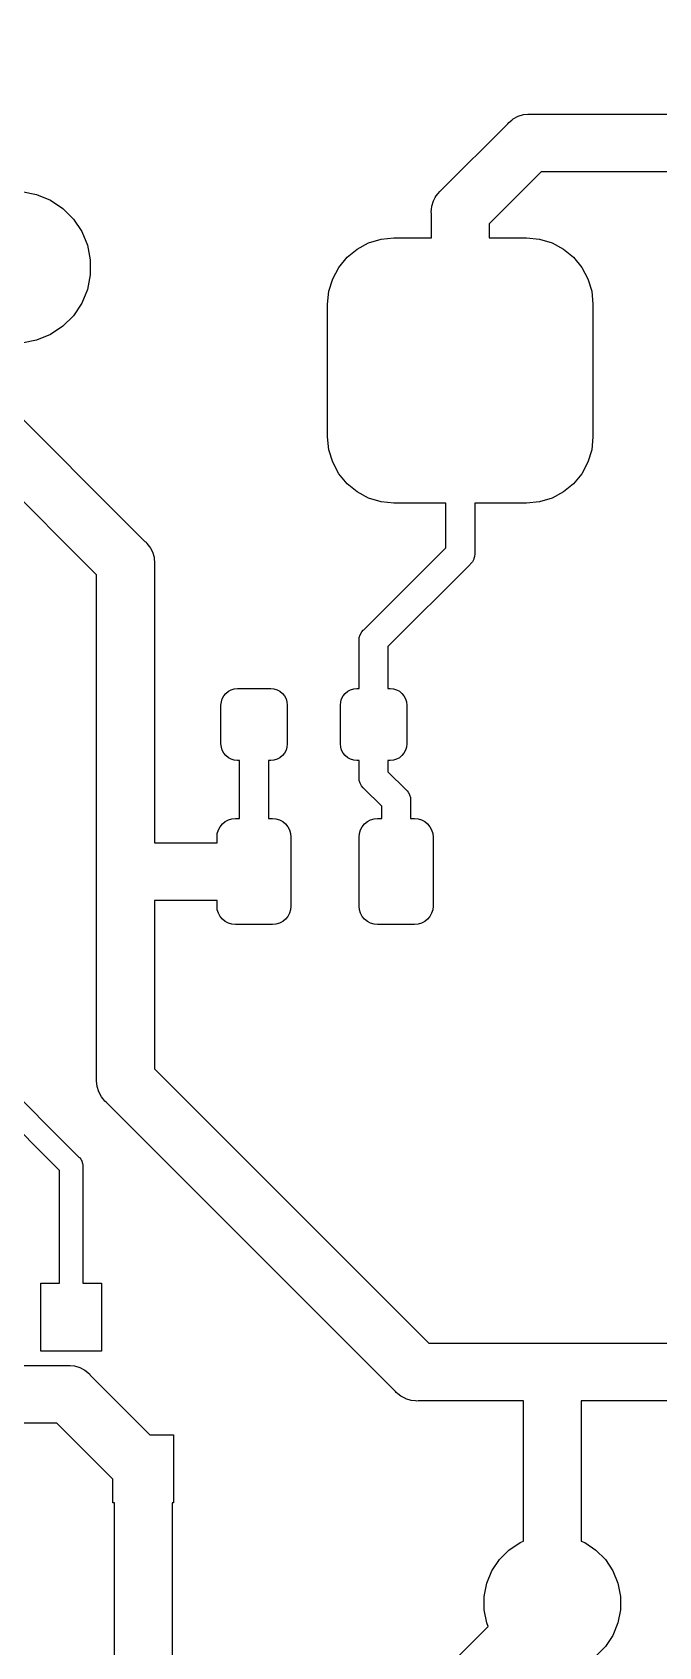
# Model space of a CAD drawing. Extents: x -66 to 211, y -177 to 13.
# Drawn here: x 120.66 to 128.92, y -20.55 to 0.75 of the extents above; entities that cross this region are included whole.
import ezdxf

# ---------------------------------------------------------------- set-up
doc = ezdxf.new("R2010")
doc.units = 0
doc.layers.add('BLACK', color=7, linetype='CONTINUOUS')

msp = doc.modelspace()

# ---------------------------------------------------------------- linework, layer by layer
at = {"layer": 'BLACK', "linetype": 'CONTINUOUS'}
for p, q in [((115.431, 0.74639), (122.148, -5.97084)), ((121.511, -6.41129), (114.991, 0.10922)), ((126.946, -0.44505), (126.986, -0.41208)), ((126.986, -0.41208), (127.004, -0.39744)), ((127.004, -0.39744), (127.07, -0.36206)), ((127.07, -0.36206), (127.142, -0.34027)), ((127.142, -0.34027), (127.198, -0.33476)), ((127.198, -0.33476), (127.216, -0.33292)), ((127.198, -0.33476), (127.198, -0.33476)), ((127.216, -0.33292), (127.235, -0.33476)), ((127.235, -0.33476), (129.258, -0.33476)), ((126.052, -1.34141), (126.934, -0.45959)), ((126.934, -0.45959), (126.946, -0.44505)), ((127.374, -1.09676), (126.689, -1.78187)), ((129.258, -1.09676), (127.374, -1.09676)), ((120.526, -1.3552), (120.719, -1.39363)), ((120.719, -1.39363), (120.901, -1.46901)), ((120.901, -1.46901), (121.065, -1.57845)), ((125.933, -1.54937), (125.954, -1.47755)), ((125.954, -1.47755), (125.977, -1.43532)), ((125.977, -1.43532), (125.99, -1.41136)), ((125.99, -1.41136), (126.015, -1.38012)), ((126.015, -1.38012), (126.037, -1.35335)), ((126.037, -1.35335), (126.052, -1.34141)), ((121.065, -1.57845), (121.204, -1.71774)), ((125.925, -1.62406), (125.928, -1.59253)), ((125.927, -1.64277), (125.925, -1.62406)), ((125.927, -1.96576), (125.927, -1.64277)), ((125.928, -1.59253), (125.933, -1.54937)), ((121.204, -1.71774), (121.314, -1.88152)), ((121.314, -1.88152), (121.389, -2.06351)), ((126.689, -1.78187), (126.689, -1.96576)), ((121.389, -2.06351), (121.427, -2.25671)), ((124.814, -2.22204), (124.947, -2.11322)), ((124.947, -2.11322), (125.098, -2.03236)), ((125.098, -2.03236), (125.262, -1.98257)), ((125.262, -1.98257), (125.433, -1.96576)), ((125.433, -1.96576), (125.927, -1.96576)), ((126.689, -1.96576), (127.183, -1.96576)), ((127.183, -1.96576), (127.354, -1.98257)), ((127.354, -1.98257), (127.518, -2.03236)), ((127.518, -2.03236), (127.669, -2.11322)), ((127.669, -2.11322), (127.802, -2.22204)), ((121.427, -2.25671), (121.427, -2.45369)), ((124.706, -2.35464), (124.814, -2.22204)), ((127.802, -2.22204), (127.911, -2.35464)), ((121.427, -2.45369), (121.389, -2.64689)), ((124.575, -2.67006), (124.625, -2.50591)), ((124.625, -2.50591), (124.706, -2.35464)), ((127.911, -2.35464), (127.992, -2.50591)), ((127.992, -2.50591), (128.041, -2.67006)), ((121.389, -2.64689), (121.314, -2.82888)), ((124.558, -2.84076), (124.575, -2.67006)), ((128.041, -2.67006), (128.058, -2.84076)), ((121.314, -2.82888), (121.204, -2.99266)), ((124.558, -4.59076), (124.558, -2.84076)), ((128.058, -2.84076), (128.058, -4.59076)), ((121.065, -3.13195), (120.901, -3.24139)), ((121.204, -2.99266), (121.065, -3.13195)), ((120.719, -3.31677), (120.526, -3.3552)), ((120.901, -3.24139), (120.719, -3.31677)), ((124.575, -4.76146), (124.558, -4.59076)), ((128.058, -4.59076), (128.041, -4.76146)), ((124.625, -4.92561), (124.575, -4.76146)), ((128.041, -4.76146), (127.992, -4.92561)), ((124.706, -5.07688), (124.625, -4.92561)), ((124.814, -5.20948), (124.706, -5.07688)), ((127.911, -5.07688), (127.802, -5.20948)), ((127.992, -4.92561), (127.911, -5.07688)), ((124.947, -5.3183), (124.814, -5.20948)), ((125.098, -5.39915), (124.947, -5.3183)), ((127.669, -5.3183), (127.518, -5.39915)), ((127.802, -5.20948), (127.669, -5.3183)), ((125.262, -5.44895), (125.098, -5.39915)), ((125.433, -5.46576), (125.262, -5.44895)), ((126.118, -5.46576), (125.433, -5.46576)), ((126.118, -6.05365), (126.118, -5.46576)), ((127.183, -5.46576), (126.499, -5.46576)), ((126.499, -5.46576), (126.499, -6.12321)), ((127.354, -5.44895), (127.183, -5.46576)), ((127.518, -5.39915), (127.354, -5.44895)), ((122.148, -5.97084), (122.163, -5.98277)), ((122.163, -5.98277), (122.175, -5.9973)), ((122.175, -5.9973), (122.21, -6.04078)), ((122.21, -6.04078), (122.22, -6.05931)), ((122.22, -6.05931), (122.246, -6.10697)), ((122.246, -6.10697), (122.268, -6.17879)), ((125.036, -7.13553), (126.118, -6.05365)), ((126.496, -6.1699), (126.487, -6.19814)), ((126.5, -6.13256), (126.496, -6.1699)), ((126.499, -6.12321), (126.5, -6.13256)), ((122.268, -6.17879), (122.269, -6.19425)), ((122.269, -6.19425), (122.275, -6.25348)), ((122.275, -6.25348), (122.273, -6.27219)), ((122.273, -6.27219), (122.273, -9.94595)), ((126.436, -6.27387), (125.354, -7.35575)), ((126.443, -6.26791), (126.436, -6.27387)), ((126.467, -6.23891), (126.443, -6.26791)), ((126.485, -6.20581), (126.467, -6.23891)), ((126.487, -6.19814), (126.485, -6.20581)), ((121.511, -10.3115), (121.511, -6.41129)), ((124.972, -7.27685), (124.976, -7.2395)), ((124.976, -7.2395), (124.987, -7.20359)), ((124.987, -7.20359), (125.005, -7.1705)), ((125.005, -7.1705), (125.011, -7.16256)), ((125.011, -7.16256), (125.028, -7.14149)), ((125.028, -7.14149), (125.036, -7.13553)), ((124.973, -7.2862), (124.972, -7.27685)), ((124.973, -7.91139), (124.973, -7.2862)), ((125.354, -7.35575), (125.354, -7.91139)), ((123.151, -8.13014), (123.156, -8.08746)), ((123.156, -8.08746), (123.168, -8.04643)), ((123.168, -8.04643), (123.188, -8.00861)), ((123.188, -8.00861), (123.215, -7.97546)), ((123.215, -7.97546), (123.249, -7.94826)), ((123.249, -7.94826), (123.286, -7.92804)), ((123.286, -7.92804), (123.327, -7.91559)), ((123.327, -7.91559), (123.37, -7.91139)), ((123.37, -7.91139), (123.808, -7.91139)), ((123.808, -7.91139), (123.85, -7.91559)), ((123.85, -7.91559), (123.891, -7.92804)), ((123.891, -7.92804), (123.929, -7.94826)), ((123.929, -7.94826), (123.962, -7.97546)), ((123.962, -7.97546), (123.989, -8.00861)), ((123.989, -8.00861), (124.01, -8.04643)), ((124.01, -8.04643), (124.022, -8.08746)), ((124.022, -8.08746), (124.026, -8.13014)), ((124.726, -8.13014), (124.731, -8.08746)), ((124.731, -8.08746), (124.743, -8.04643)), ((124.743, -8.04643), (124.763, -8.00861)), ((124.763, -8.00861), (124.79, -7.97546)), ((124.79, -7.97546), (124.824, -7.94826)), ((124.824, -7.94826), (124.861, -7.92804)), ((124.861, -7.92804), (124.902, -7.91559)), ((124.902, -7.91559), (124.945, -7.91139)), ((124.945, -7.91139), (124.973, -7.91139)), ((125.354, -7.91139), (125.383, -7.91139)), ((125.383, -7.91139), (125.425, -7.91559)), ((125.425, -7.91559), (125.466, -7.92804)), ((125.466, -7.92804), (125.504, -7.94826)), ((125.504, -7.94826), (125.537, -7.97546)), ((125.537, -7.97546), (125.564, -8.00861)), ((125.564, -8.00861), (125.585, -8.04643)), ((125.585, -8.04643), (125.597, -8.08746)), ((125.597, -8.08746), (125.601, -8.13014)), ((123.151, -8.64264), (123.151, -8.13014)), ((124.026, -8.13014), (124.026, -8.64264)), ((124.726, -8.64264), (124.726, -8.13014)), ((125.601, -8.13014), (125.601, -8.64264)), ((123.156, -8.68532), (123.151, -8.64264)), ((123.168, -8.72635), (123.156, -8.68532)), ((123.188, -8.76417), (123.168, -8.72635)), ((124.01, -8.72635), (123.989, -8.76417)), ((124.022, -8.68532), (124.01, -8.72635)), ((124.026, -8.64264), (124.022, -8.68532)), ((124.731, -8.68532), (124.726, -8.64264)), ((124.743, -8.72635), (124.731, -8.68532)), ((124.763, -8.76417), (124.743, -8.72635)), ((125.585, -8.72635), (125.564, -8.76417)), ((125.597, -8.68532), (125.585, -8.72635)), ((125.601, -8.64264), (125.597, -8.68532)), ((123.215, -8.79732), (123.188, -8.76417)), ((123.249, -8.82452), (123.215, -8.79732)), ((123.286, -8.84474), (123.249, -8.82452)), ((123.327, -8.85719), (123.286, -8.84474)), ((123.37, -8.86139), (123.327, -8.85719)), ((123.396, -8.86139), (123.37, -8.86139)), ((123.396, -9.62695), (123.396, -8.86139)), ((123.808, -8.86139), (123.777, -8.86139)), ((123.777, -8.86139), (123.777, -9.62695)), ((123.85, -8.85719), (123.808, -8.86139)), ((123.891, -8.84474), (123.85, -8.85719)), ((123.929, -8.82452), (123.891, -8.84474)), ((123.962, -8.79732), (123.929, -8.82452)), ((123.989, -8.76417), (123.962, -8.79732)), ((124.79, -8.79732), (124.763, -8.76417)), ((124.824, -8.82452), (124.79, -8.79732)), ((124.861, -8.84474), (124.824, -8.82452)), ((124.902, -8.85719), (124.861, -8.84474)), ((124.945, -8.86139), (124.902, -8.85719)), ((124.973, -8.86139), (124.945, -8.86139)), ((124.973, -9.07902), (124.973, -8.86139)), ((125.383, -8.86139), (125.354, -8.86139)), ((125.354, -8.86139), (125.354, -9.00947)), ((125.425, -8.85719), (125.383, -8.86139)), ((125.466, -8.84474), (125.425, -8.85719)), ((125.504, -8.82452), (125.466, -8.84474)), ((125.537, -8.79732), (125.504, -8.82452)), ((125.564, -8.76417), (125.537, -8.79732)), ((124.972, -9.08837), (124.973, -9.07902)), ((124.976, -9.12572), (124.972, -9.08837)), ((124.987, -9.16163), (124.976, -9.12572)), ((125.354, -9.00947), (125.589, -9.24428)), ((125.005, -9.19472), (124.987, -9.16163)), ((124.987, -9.16163), (124.987, -9.16163)), ((125.028, -9.22373), (125.005, -9.19472)), ((125.036, -9.22969), (125.028, -9.22373)), ((125.271, -9.4645), (125.036, -9.22969)), ((125.589, -9.24428), (125.596, -9.25024)), ((125.596, -9.25024), (125.602, -9.2575)), ((125.602, -9.2575), (125.602, -9.2575)), ((125.602, -9.2575), (125.606, -9.26209)), ((125.606, -9.26209), (125.62, -9.27925)), ((125.62, -9.27925), (125.636, -9.30809)), ((125.636, -9.30809), (125.638, -9.31234)), ((125.638, -9.31234), (125.649, -9.34825)), ((125.649, -9.34825), (125.652, -9.38559)), ((125.271, -9.62695), (125.271, -9.4645)), ((125.652, -9.38559), (125.652, -9.39494)), ((125.652, -9.39494), (125.652, -9.62695)), ((123.103, -9.82315), (123.117, -9.77742)), ((123.117, -9.77742), (123.14, -9.73528)), ((123.14, -9.73528), (123.17, -9.69834)), ((123.17, -9.69834), (123.207, -9.66803)), ((123.207, -9.66803), (123.249, -9.6455)), ((123.249, -9.6455), (123.295, -9.63163)), ((123.295, -9.63163), (123.342, -9.62695)), ((123.342, -9.62695), (123.396, -9.62695)), ((123.777, -9.62695), (123.83, -9.62695)), ((123.83, -9.62695), (123.877, -9.63163)), ((123.877, -9.63163), (123.923, -9.6455)), ((123.923, -9.6455), (123.965, -9.66803)), ((123.965, -9.66803), (124.002, -9.69834)), ((124.002, -9.69834), (124.032, -9.73528)), ((124.032, -9.73528), (124.055, -9.77742)), ((124.055, -9.77742), (124.069, -9.82315)), ((124.978, -9.82315), (124.992, -9.77742)), ((124.992, -9.77742), (125.015, -9.73528)), ((125.015, -9.73528), (125.045, -9.69834)), ((125.045, -9.69834), (125.082, -9.66803)), ((125.082, -9.66803), (125.124, -9.6455)), ((125.124, -9.6455), (125.17, -9.63163)), ((125.17, -9.63163), (125.217, -9.62695)), ((125.217, -9.62695), (125.271, -9.62695)), ((125.652, -9.62695), (125.705, -9.62695)), ((125.705, -9.62695), (125.752, -9.63163)), ((125.752, -9.63163), (125.798, -9.6455)), ((125.798, -9.6455), (125.84, -9.66803)), ((125.84, -9.66803), (125.877, -9.69834)), ((125.877, -9.69834), (125.907, -9.73528)), ((125.907, -9.73528), (125.93, -9.77742)), ((125.93, -9.77742), (125.944, -9.82315)), ((122.273, -9.94595), (123.099, -9.94595)), ((123.099, -9.8707), (123.103, -9.82315)), ((123.099, -9.94595), (123.099, -9.8707)), ((124.069, -9.82315), (124.074, -9.8707)), ((124.074, -9.8707), (124.074, -10.7832)), ((124.974, -9.8707), (124.978, -9.82315)), ((124.974, -10.7832), (124.974, -9.8707)), ((125.944, -9.82315), (125.949, -9.8707)), ((125.949, -9.8707), (125.949, -10.7832)), ((121.509, -10.3302), (121.511, -10.3115)), ((121.511, -10.3489), (121.509, -10.3302)), ((121.511, -13.0674), (121.511, -10.3489)), ((123.099, -10.708), (122.273, -10.708)), ((122.273, -10.708), (122.273, -12.9283)), ((123.099, -10.7832), (123.099, -10.708)), ((123.103, -10.8308), (123.099, -10.7832)), ((123.117, -10.8765), (123.103, -10.8308)), ((124.069, -10.8308), (124.055, -10.8765)), ((124.074, -10.7832), (124.069, -10.8308)), ((124.978, -10.8308), (124.974, -10.7832)), ((124.992, -10.8765), (124.978, -10.8308)), ((125.944, -10.8308), (125.93, -10.8765)), ((125.949, -10.7832), (125.944, -10.8308)), ((123.14, -10.9186), (123.117, -10.8765)), ((123.17, -10.9556), (123.14, -10.9186)), ((123.207, -10.9859), (123.17, -10.9556)), ((123.249, -11.0084), (123.207, -10.9859)), ((123.295, -11.0223), (123.249, -11.0084)), ((123.342, -11.027), (123.295, -11.0223)), ((123.83, -11.027), (123.342, -11.027)), ((123.877, -11.0223), (123.83, -11.027)), ((123.923, -11.0084), (123.877, -11.0223)), ((123.965, -10.9859), (123.923, -11.0084)), ((124.002, -10.9556), (123.965, -10.9859)), ((124.032, -10.9186), (124.002, -10.9556)), ((124.055, -10.8765), (124.032, -10.9186)), ((125.015, -10.9186), (124.992, -10.8765)), ((125.045, -10.9556), (125.015, -10.9186)), ((125.082, -10.9859), (125.045, -10.9556)), ((125.124, -11.0084), (125.082, -10.9859)), ((125.17, -11.0223), (125.124, -11.0084)), ((125.217, -11.027), (125.17, -11.0223)), ((125.705, -11.027), (125.217, -11.027)), ((125.752, -11.0223), (125.705, -11.027)), ((125.798, -11.0084), (125.752, -11.0223)), ((125.84, -10.9859), (125.798, -11.0084)), ((125.877, -10.9556), (125.84, -10.9859)), ((125.907, -10.9186), (125.877, -10.9556)), ((125.93, -10.8765), (125.907, -10.9186)), ((119.633, -12.4479), (121.278, -14.0933)), ((121.023, -14.2694), (119.384, -12.6296)), ((122.273, -12.9283), (125.893, -16.5481)), ((121.509, -13.0861), (121.511, -13.0674)), ((121.517, -13.1608), (121.509, -13.0861)), ((121.538, -13.2326), (121.517, -13.1608)), ((121.574, -13.2988), (121.538, -13.2326)), ((121.593, -13.3223), (121.574, -13.2988)), ((121.621, -13.3568), (121.593, -13.3223)), ((121.636, -13.3687), (121.621, -13.3568)), ((125.452, -17.1853), (121.636, -13.3687)), ((121.023, -15.756), (121.023, -14.2694)), ((121.278, -14.0933), (121.284, -14.098)), ((121.284, -14.098), (121.289, -14.1038)), ((121.289, -14.1038), (121.289, -14.1038)), ((121.289, -14.1038), (121.303, -14.1212)), ((121.303, -14.1212), (121.305, -14.1239)), ((121.305, -14.1239), (121.317, -14.1477)), ((121.317, -14.1477), (121.326, -14.1764)), ((121.326, -14.1764), (121.328, -14.1988)), ((121.328, -14.1988), (121.328, -14.1988)), ((121.328, -14.1988), (121.329, -14.2063)), ((121.329, -14.2063), (121.328, -14.2138)), ((121.328, -14.2138), (121.328, -15.756)), ((120.776, -16.656), (120.776, -15.756)), ((120.776, -15.756), (121.023, -15.756)), ((121.328, -15.756), (121.576, -15.756)), ((121.576, -15.756), (121.576, -16.656)), ((125.893, -16.5481), (127.539, -16.5481)), ((127.539, -16.5481), (127.557, -16.5463)), ((127.557, -16.5463), (127.576, -16.5481)), ((127.576, -16.5481), (130.001, -16.5481)), ((121.576, -16.656), (120.776, -16.656)), ((118.978, -16.844), (121.126, -16.844)), ((121.126, -16.844), (121.145, -16.8421)), ((121.145, -16.8421), (121.163, -16.844)), ((121.163, -16.844), (121.163, -16.844)), ((121.163, -16.844), (121.219, -16.8495)), ((121.219, -16.8495), (121.291, -16.8713)), ((121.291, -16.8713), (121.357, -16.9066)), ((121.357, -16.9066), (121.415, -16.9542)), ((121.415, -16.9542), (121.427, -16.9688)), ((121.427, -16.9688), (122.215, -17.756)), ((125.464, -17.1998), (125.452, -17.1853)), ((125.484, -17.2157), (125.464, -17.1998)), ((125.522, -17.2474), (125.484, -17.2157)), ((125.583, -17.28), (125.522, -17.2474)), ((125.589, -17.2828), (125.583, -17.28)), ((125.66, -17.3046), (125.589, -17.2828)), ((125.716, -17.3101), (125.66, -17.3046)), ((125.735, -17.3119), (125.716, -17.3101)), ((125.716, -17.3101), (125.716, -17.3101)), ((125.754, -17.3101), (125.735, -17.3119)), ((127.142, -17.3101), (125.754, -17.3101)), ((127.142, -19.1608), (127.142, -17.3101)), ((129.978, -17.3101), (127.904, -17.3101)), ((127.904, -17.3101), (127.904, -19.1608)), ((120.987, -17.606), (119.117, -17.606)), ((121.726, -18.3448), (120.987, -17.606)), ((122.215, -17.756), (122.526, -17.756)), ((122.526, -17.756), (122.526, -18.656)), ((121.726, -18.656), (121.726, -18.3448)), ((121.745, -18.656), (121.726, -18.656)), ((121.745, -20.8429), (121.745, -18.656)), ((122.526, -18.656), (122.507, -18.656)), ((122.507, -18.656), (122.507, -20.982)), ((127.096, -19.1795), (127.142, -19.1608)), ((127.904, -19.1608), (127.949, -19.1795)), ((126.824, -19.4034), (126.949, -19.278)), ((126.949, -19.278), (127.096, -19.1795)), ((127.949, -19.1795), (128.096, -19.278)), ((128.096, -19.278), (128.222, -19.4034)), ((126.657, -19.7146), (126.725, -19.5508)), ((126.725, -19.5508), (126.824, -19.4034)), ((128.222, -19.4034), (128.32, -19.5508)), ((128.32, -19.5508), (128.388, -19.7146)), ((126.623, -19.8885), (126.657, -19.7146)), ((128.388, -19.7146), (128.423, -19.8885)), ((126.623, -20.0657), (126.623, -19.8885)), ((128.423, -19.8885), (128.423, -20.0657)), ((126.657, -20.2396), (126.623, -20.0657)), ((128.423, -20.0657), (128.388, -20.2396)), ((125.154, -21.8071), (126.676, -20.2849)), ((126.676, -20.2849), (126.657, -20.2396)), ((128.32, -20.4034), (128.222, -20.5508)), ((128.388, -20.2396), (128.32, -20.4034)), ((128.222, -20.5508), (128.096, -20.6762))]:
    msp.add_line(p, q, dxfattribs=at)

doc.saveas('drawing.dxf')
